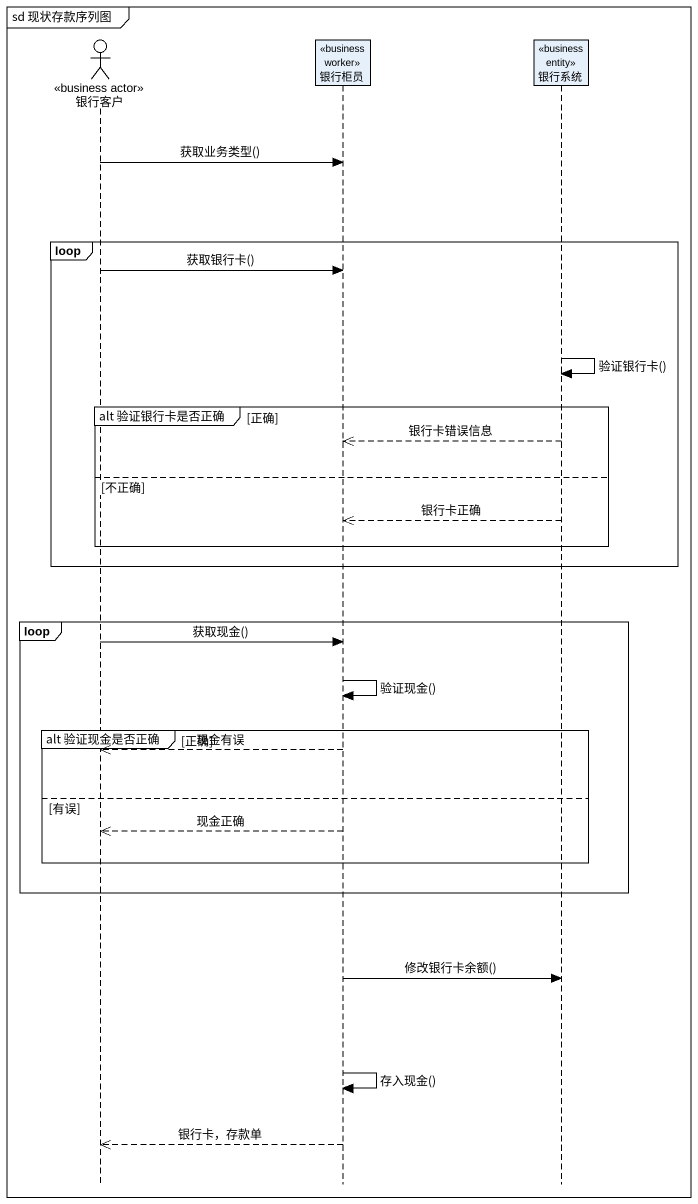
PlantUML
@startuml
mainframe sd 现状存款序列图
hide footbox
actor 银行客户 <<business actor>>
participant 银行柜员 <<business worker>>
participant 银行系统 <<business entity>>

银行客户 -> 银行柜员 : 获取业务类型()
loop
  银行客户 -> 银行柜员 : 获取银行卡()
  银行系统 -> 银行系统 : 验证银行卡()
  group alt 验证银行卡是否正确 [正确]
    银行系统 -->> 银行柜员 : 银行卡错误信息
  else 不正确
    银行系统 -->> 银行柜员 : 银行卡正确
  end
end
loop
  银行客户 -> 银行柜员 : 获取现金()
  银行柜员 -> 银行柜员 : 验证现金()
  group alt 验证现金是否正确 [正确]
    银行柜员 -->> 银行客户 : 现金有误
  else 有误
    银行柜员 -->> 银行客户 : 现金正确
  end
end
银行柜员 -> 银行系统 : 修改银行卡余额()
银行柜员 -> 银行柜员 : 存入现金()
银行柜员 -->> 银行客户 : 银行卡，存款单
@enduml
